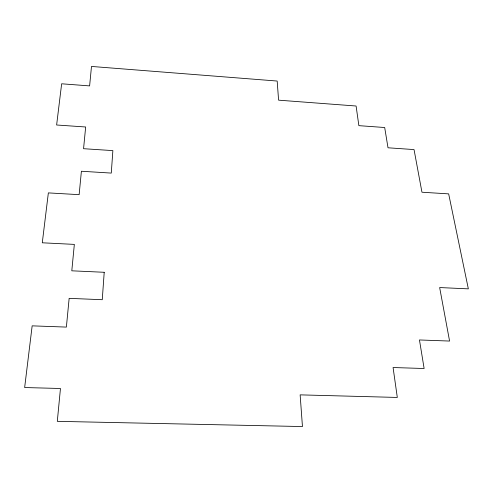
<?xml version="1.0" encoding="UTF-8"?>
<svg xmlns="http://www.w3.org/2000/svg" width="493" height="493" viewBox="0 0 493 493"><rect width="100%" height="100%" fill="white"/><g stroke="black" fill="none" stroke-linecap="round" stroke-linejoin="round"><path stroke-width="0.74" d="M104.214 272.284L102.261 299.713L69.149 298.351L66.376 327.093L32.162 325.848L24.65 387.541L60.46 388.496L57.299 421.336L302.455 426.556L300.138 394.862L397.309 397.444L393.075 367.531L424.128 368.511L419.457 339.96L449.579 341.057L439.651 287.555L468.35 288.861L448.661 193.872L421.959 192.227L414.04 149.582L388.009 147.789L384.688 127.514L358.867 125.653L356.094 106.013L278.582 100.165L277.183 81.043L91.488 66.444L89.615 85.905L61.643 83.792L56.627 124.994L85.659 126.991L83.563 148.701L112.872 150.612L111.276 173.086L81.394 171.244L79.139 194.667L48.357 192.892L42.281 242.796L74.344 244.392L71.799 270.811L104.214 272.284"/></g></svg>
